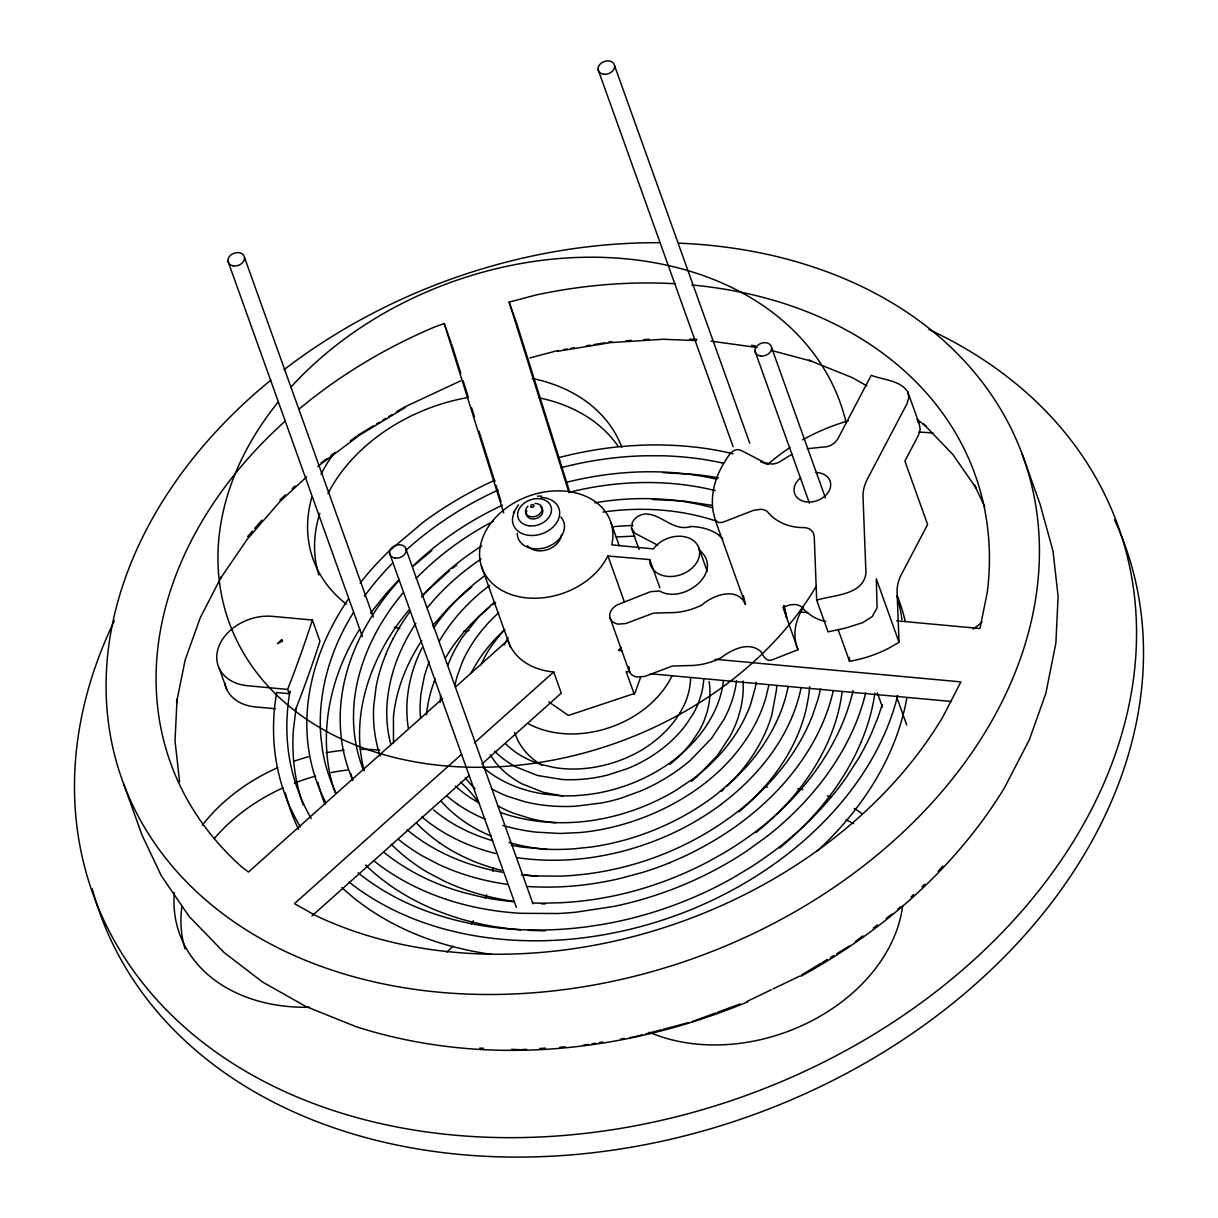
<?xml version="1.0" encoding="UTF-8"?>
<svg xmlns="http://www.w3.org/2000/svg" width="1218" height="1218" viewBox="0 0 1218 1218"><rect width="100%" height="100%" fill="white"/><g stroke="black" fill="none" stroke-linecap="round" stroke-linejoin="round"><path stroke-width="1.5" d="M440.14 702.466L440.611 695.036M649.757 559.595L649.666 560.463A25.639 19.321 -19.7 0 0 682.963 573.861A25.639 19.321 -19.7 0 0 694.519 541.477A25.639 19.321 -19.7 0 0 654.081 548.085L653.564 548.922L611.771 544.827A68.375 51.521 -19.7 0 0 528.536 496.168A68.375 51.521 -19.7 0 0 496.228 586.711A68.375 51.521 -19.7 0 0 607.797 555.987L649.757 559.595L659.851 587.807M628.838 666.505L629.721 672.473A13.824 10.414 -19.7 0 0 637.075 677.025L644.809 676.401L672.321 666.063L688.307 665.561A54.856 41.336 -19.7 0 0 720.858 657.872C731.698 649.727 748.446 640.927 760.717 651.417C763.336 655.71 766.32 662.683 772.73 659.623L798.079 649.696L782.946 607.371L789.873 604.874L794.989 604.478A13.52 10.186 -19.7 0 1 801.444 606.838C807.747 614.176 816.182 619.779 825.834 621.424M296.081 708.145L293.355 730.298A319.953 241.103 -19.7 0 0 292.929 746.801A315.127 237.464 -19.7 0 0 297.968 787.132A316.619 238.591 -19.7 0 0 303.206 804.87M768.741 685.704L765.741 698.173A185.121 139.491 -19.7 0 1 744.974 741.046A182.243 137.329 -19.7 0 1 731.531 758.281C716.062 775.805 697.32 790.269 677.01 801.764A190.297 143.404 -19.7 0 1 632.157 821.541A187.663 141.425 -19.7 0 1 608.376 828.073A181.695 136.918 -19.7 0 1 588.279 831.62A176.26 132.823 -19.7 0 1 580.21 832.518L560.173 833.477L536.544 832.183A194.85 146.83 -19.7 0 1 502.851 825.439M800.972 688.246L800.165 691.976A217.885 164.186 -19.7 0 1 797.105 703.121A216.104 162.847 -19.7 0 1 790.04 721.589A212.145 159.862 -19.7 0 1 778.378 743.284L773.734 750.349A215.586 162.451 -19.7 0 1 757.657 770.796L754.688 774.085A219.012 165.039 -19.7 0 1 738.656 789.888A219.788 165.633 -19.7 0 1 724.512 801.703L720.797 804.519M287.631 689.418C296.659 666.246 304.789 643.713 312.402 620.038L272.467 616.354A44.442 33.495 -19.7 0 0 218.555 647.23A44.442 33.495 -19.7 0 0 247.711 685.749L287.631 689.418L289.153 693.651L276.653 692.509L275.07 703.167A330.078 248.731 -19.7 0 0 273.685 720.417A333.23 251.106 -19.7 0 0 273.548 731.805A335.559 252.857 -19.7 0 0 274.537 748.705A332.057 250.223 -19.7 0 0 280.734 781.469A324.841 244.788 -19.7 0 0 284.053 792.005A327.809 247.026 -19.7 0 0 292.533 812.391L295.015 817.339A331.311 249.66 -19.7 0 0 300.45 827.007M289.153 693.651L290.021 691.215L289.29 695.524A322.618 243.113 -19.7 0 0 287.463 711.236L287.113 716.458A319.542 240.799 -19.7 0 0 286.915 731.988A314.548 237.038 -19.7 0 0 289.305 757.352L290.204 762.331A317.533 239.291 -19.7 0 0 311.214 818.572M295.213 710.581C304.241 687.394 312.371 664.861 319.969 641.186L312.402 620.038M640.546 677.452L634.882 693.331L568.41 715.468L548.724 701.812M385.801 654.431L382.741 662.409A233.719 176.123 -19.7 0 0 378.965 674.437A233.156 175.697 -19.7 0 0 376.149 686.48L373.682 706.425A224.279 169.013 -19.7 0 0 373.469 714.311A228.299 172.042 -19.7 0 0 373.987 726.004A231.816 174.692 -19.7 0 0 375.494 737.499L376.225 741.26A229.395 172.865 -19.7 0 0 377.976 748.72A229.7 173.093 -19.7 0 0 380.153 756.028M462.536 661.481L457.192 676.112A141.653 106.742 -19.7 0 0 454.908 685.901M513.463 512.565L518.457 504.831M680.116 712.697L683.526 706.41A96.694 72.867 -19.7 0 0 690.56 677.695M359.523 629.447C329.332 677.208 316.315 738.443 335.117 792.888M462.368 637.349L478.872 616.689L493.96 602.484M409.903 611.756L407.208 615.516A229.882 173.23 -19.7 0 0 402.123 623.098A232.775 175.407 -19.7 0 0 393.155 638.613M370.5 613.172L386.487 593.12L399.26 579.433M360.102 583.057L367.821 573.632A298.73 225.102 -19.7 0 1 389.136 551.023L423.377 522.08A303.937 229.03 -19.7 0 1 444.966 507.19L456.248 500.263A301.379 227.111 -19.7 0 1 494.812 480.227M498.649 636.496L492.285 644.779A124.617 93.908 -19.7 0 0 484.429 657.659L482.267 662.044A130.752 98.536 -19.7 0 0 480.973 664.998M408.959 610.02C372.008 653.518 349.246 713.9 364.212 770.781M432.42 625.885L449.518 606.762A218.357 164.552 -19.7 0 1 469.006 589.299A222.742 167.856 -19.7 0 1 471.792 587.076M247.635 536.544L252.385 531.078M254.76 528.353L261.87 520.162M938.088 871.418L942.747 866.044M621.15 647.611L618.561 650.382L622.352 650.732M727.222 786.067L737.59 775.196A182.243 137.329 -19.7 0 0 751.034 757.961A185.121 139.491 -19.7 0 0 771.801 715.103L776.429 690.225A169.744 127.92 -19.7 0 0 776.673 685.612M422.159 595.389L449.549 570.663M462.398 594.43L459.399 597.322A201.503 151.854 -19.7 0 0 448.148 609.289A197.118 148.535 -19.7 0 0 433.578 628.214M774.648 816.197L772.121 818.603A253.055 190.693 -19.7 0 1 760.215 829.123M721.635 791.258L723.873 789.188M817.339 850.925L821.008 847.5A319.223 240.585 -19.7 0 0 835.03 833.416A319.999 241.134 -19.7 0 0 847.956 818.785A322.648 243.128 -19.7 0 0 855.98 808.767A317.259 239.063 -19.7 0 0 876.945 777.647A312.036 235.135 -19.7 0 0 885.577 761.6A315.797 237.982 -19.7 0 0 895.108 739.874A318.096 239.702 -19.7 0 0 906.862 697.762M279.973 499.943L285.423 494.889M292.259 488.57L294.984 486.043M306.616 476.847L280.094 501.405L247.361 539.087L220.108 578.961L221.402 576.708L200.178 617.907L185.151 660.019L176.549 702.39L177.036 699.132L175.027 740.909L179.579 781.621M897.62 909.404L900.315 906.908M911.049 896.966L913.728 894.484M921.996 886.841L924.736 884.298M442.682 698.477L248.457 872.058L241.743 866.911A427.305 321.994 -19.7 0 1 285.058 421.23M455.441 687.074L507.906 640.196A68.375 51.521 -19.7 0 0 553.718 671.986L561.285 693.133L481.963 764.021M461.637 754.262L294.482 903.634L315.081 915.266A427.305 321.994 -19.7 0 0 942.686 717.204L960.895 681.882L715.027 659.258M474.381 742.873L553.718 671.986M311.975 915.936L469.204 775.424M696.285 777.389L717.493 755.434L730.1 736.205A148.977 112.269 -19.7 0 0 743.178 690.941L743.132 681.075M412.795 566.507L431.872 550.582M489.743 606.99L486.819 609.365A177.615 133.843 -19.7 0 0 470.742 624.484A183.339 138.152 -19.7 0 0 461.272 635.233A187.983 141.653 -19.7 0 0 445.484 657.933M767.553 835.944L747.654 850.408A284.525 214.414 -19.7 0 1 720.995 866.698L715.453 869.713A290.539 218.936 -19.7 0 1 663.064 892.703L657.035 894.773A287.341 216.53 -19.7 0 1 638.719 900.376A283.429 213.576 -19.7 0 1 613.948 906.39L576.479 912.13A290.858 219.179 -19.7 0 1 557.768 913.515L520.802 913.317A288.377 217.306 -19.7 0 1 445.59 899.143M489.621 585.416L480.76 592.435A177.6 133.828 -19.7 0 0 464.682 607.554L459.81 612.867A185.136 139.507 -19.7 0 0 450.858 623.844A187.694 141.44 -19.7 0 0 442.956 635.217A188.973 142.399 -19.7 0 0 439.424 641.018M492.651 604.615L495.68 602.331M452.426 568.364L456.872 565.015M321.065 462.886L326.728 458.653M330.976 455.456L335.224 452.274M350.403 440.886L356.478 436.333M317.776 466.509L359.828 434.978L405.564 407.284M855.386 941.544L862.877 935.926M873.26 928.146L877.599 924.888M886.262 918.387L892.048 914.048M358.001 435.191L373.393 425.874M376.469 424.001L379.544 422.144M382.65 420.271L385.741 418.383M388.846 416.51L391.937 414.638M396.596 411.821L404.33 407.132L460.541 380.899M801.383 975.116L821.145 963.149M822.668 962.22L827.387 959.373M830.539 957.47L833.675 955.567M836.827 953.664L849.403 946.036M801.094 976.181C882.806 931.207 955.46 868.008 1004.363 788.016L1029.195 740.072L1045.866 693.362L1055.869 643.119L1058.107 596.439L1053.007 550.962L1039.989 503.917L1021.811 453.142M807.214 448.742L822.85 447.052A13.687 10.307 -19.7 0 0 830.493 445.468L834.832 442.667L837.817 438.906L871.235 375.327C883.187 379.94 900.041 380.138 907.73 391.785L919.103 423.514L920.184 429.269L918.433 435.313L904.883 461.074L927.614 524.532L901.518 574.18A51.247 38.611 -19.7 0 0 897.118 592.298L899.036 642.312L888.287 648.463A102.556 77.282 -19.7 0 1 851.915 660.856L849.479 661.191L838.106 629.462M747.091 1001.394L771.39 989.716M773.065 988.909L799.861 976.044M792.126 454.147L779.413 461.926A13.52 10.186 -19.7 0 1 771.877 464.073L764.843 462.703L740.909 450.325C733.434 447.006 728.212 456.019 725.121 461.15A102.556 77.282 -19.7 0 0 713.048 510.921L715.149 519.766L745.446 604.387L743.345 595.556M451.147 342.867L444.205 323.47L434.354 327.109A427.305 321.994 -19.7 0 0 299.4 408.806M691.946 1021.719L715.636 1012.98M717.326 1012.356L740.087 1003.982M747.7 1001.851C624.941 1052.854 484.231 1067.668 356.372 1026.789L305.992 1006.555L262.494 982.012L224.234 952.643L189.247 916.591L161.355 875.833L141.897 834.832L123.703 784.057M568.989 492.635L509.124 302.11L536.438 294.893A427.305 321.994 -19.7 0 1 674.985 283.733M529.921 357.894L558.286 350.419M635.263 1036.685L642.221 1034.843M645.707 1033.93L661.359 1029.789M663.155 1029.317L688.337 1022.663M899.036 642.312L876.321 578.839L877.082 607.828L872.271 616.536L862.77 622.626L845.581 628.077L828.057 631.883L816.699 600.154C833.021 594.902 863.257 595.495 865.952 573.054L863.029 497.081A51.247 38.611 -19.7 0 1 867.429 478.978L907.06 403.584L908.826 397.54L907.73 391.785M563.614 349.536L567.177 348.957M570.74 348.378L574.302 347.785M586.787 345.745L590.38 345.166M593.958 344.572L604.707 342.821M608.284 342.228L611.878 341.649M557.555 351.286L610.462 342.623L663.11 339.274L696.27 340.553M583.239 1045.196L588.507 1044.328M592.024 1043.765L595.541 1043.187M599.058 1042.608L602.575 1042.029M620.708 1039.061L624.347 1038.467M629.813 1037.584L633.451 1036.99M616.201 536.971L631.716 536.224A195.596 147.393 -19.7 0 1 634.806 536.194M626.052 340.736L631.366 340.401M643.82 339.609L649.164 339.274M520.923 1049.703L526.557 1049.337M539.681 1048.5L545.314 1048.135M559.854 1047.221L565.289 1046.871M652.346 499.471L682.811 500.902L711.54 505.303M690.21 526.755C672.93 531.52 661.069 513.509 644.87 513.966A13.824 10.414 -19.7 0 0 635.37 518.289L632.386 522.096L631.487 528.323L639.069 549.47M545.238 930.841L528.384 930.324M662.881 472.614L695.737 474.548A290.326 218.783 -19.7 0 1 718.361 477.882M537.427 496.107L541.568 496.198M541.477 903.817L545.07 903.939M689.51 339.183L696.955 339.472M711.007 341.131L757.002 347.495M479.77 1048.104L483.439 1048.241M511.514 1049.337L519.051 1049.627M800.256 611.969L807.823 612.669M896.722 620.845L979.942 628.503L987.296 592.192A427.305 321.994 -19.7 0 0 691.794 284.982M629.919 671.894L626.143 671.544L634.35 694.458M650.732 673.798L951.441 701.477M275.405 708.754L255.278 706.912A44.442 33.495 -19.7 0 1 224.691 682.811M547.278 849.54L542.604 849.098A194.85 146.83 -19.7 0 1 508.911 842.369M514.209 901.777L510.586 901.427A282.241 212.693 -19.7 0 1 478.765 896.326L463.449 892.505A272.862 205.614 -19.7 0 1 448.65 887.846A270.533 203.863 -19.7 0 1 434.43 882.365A272.512 205.355 -19.7 0 1 416.449 873.778A277.491 209.1 -19.7 0 1 403.752 866.424A281.48 212.115 -19.7 0 1 391.785 858.34A286.154 215.632 -19.7 0 1 384.249 852.57M562.929 795.978L543.715 792.446L522.004 783.859A126.459 95.293 -19.7 0 1 495.01 761.752L490.123 754.871M751.613 345.303L755.206 345.836M771.588 350.51L811.34 361.107L808.965 360.208L852.265 377.626L866.972 385.923M445.605 899.128L440.231 897.255A293.782 221.387 -19.7 0 1 424.549 891.043L419.479 888.775A295.73 222.848 -19.7 0 1 373.698 860.684M657.69 545.177L635.004 533.286L631.487 528.323M699.65 550.277C724.817 572.232 682.811 604.813 659.593 590.974L650.503 591.689L617.693 604.676C612.913 606.945 608.574 612.152 609.99 617.724L628.93 670.616M477.426 802.007L472.142 798.841A169.759 127.92 -19.7 0 1 457.603 788.076L455.41 786.082M439.622 842.826L443.002 845.125A227.69 171.586 -19.7 0 0 460.967 855.493A221.082 166.607 -19.7 0 0 501.588 870.368M916.987 419.342L925.985 426.239L923.564 424.047L952.72 454.344L976.181 488.098L974.491 485.038L984.768 506.673M718.833 535.265L722.837 538.904M917.535 421.017L919.103 423.514M715.149 519.766L718.194 522.415L722.152 522.507L753.257 510.449L760.9 509.276A13.52 10.186 -19.7 0 1 767.355 511.636C776.003 522.37 789.721 527.653 803.317 527.592A13.687 10.307 -19.7 0 1 810.137 529.358L813.091 532.266L814.233 536.072L816.699 600.154M745.446 604.387C737.484 586.239 713.124 594.947 701.918 604.981A54.856 41.336 -19.7 0 1 669.367 612.669L653.381 613.172L625.869 623.509L618.15 624.134A13.824 10.414 -19.7 0 1 610.797 619.581L609.99 617.724M798.079 649.696L796.892 646.88A68.36 51.521 -19.7 0 1 803.438 607.386M897.377 596.028L900.924 605.879A316.01 238.134 -19.7 0 1 905.157 621.043M771.603 347.602L825.408 497.858M896.494 696.391L906.74 725.014M755.008 351.149L809.437 503.186M877.325 692.783L882.456 707.095M614.633 65.833L749.77 443.245M598.038 69.38L733.16 446.793M698.98 548.267L707.186 571.196M611.101 522.964L619.307 545.877M607.873 555.743L624.286 601.585M509.124 302.11L516.691 323.257L569.735 492.026M481.384 566.157L510.433 647.245M406.173 549.668L532.982 903.817M389.562 553.216L516.371 907.364M244.529 257.516L373.256 617.039M227.933 261.063L362.416 636.679M219.21 668.347L226.792 689.51M451.771 344.633L460.846 373.5M463.114 380.701L468.214 396.946M471.61 407.771L474.441 416.784M478.978 431.218L494.843 481.719M495.985 485.327L501.085 501.557M444.205 323.47L503.719 512.869M408.456 728.851L407.954 725.608A196.296 147.926 -19.7 0 1 407.299 698.995A197.895 149.129 -19.7 0 1 409.903 681.989A199.63 150.438 -19.7 0 1 411.577 675.153A196.189 147.835 -19.7 0 1 414.805 664.921L416.054 661.511A197.118 148.535 -19.7 0 1 421.976 648.006M322.496 749.862L320.836 736.357A290.508 218.92 -19.7 0 1 321.202 704.034A290.295 218.753 -19.7 0 1 324.034 685.262A288.818 217.641 -19.7 0 1 330.261 661.739A281.921 212.434 -19.7 0 1 346.384 624.59L348.957 620.038A280.703 211.536 -19.7 0 1 353.448 612.502M393.49 742.782L393.444 716.884A219.347 165.283 -19.7 0 1 397.175 695.478A222.727 167.84 -19.7 0 1 421.778 640.561M783.798 605.559L786.721 617.968L783.981 605.529M849.327 657.446L849.479 661.191M815.938 472.538A18.803 14.174 -19.7 0 1 829.047 490.915A18.803 14.174 -19.7 0 1 801.155 500.431A18.803 14.174 -19.7 0 1 800.789 477.7M690.271 526.496A54.856 41.336 -19.7 0 1 718.894 535.006M678.67 243.143A478.583 360.635 -19.7 0 1 994.634 715.864A478.583 360.635 -19.7 0 1 288.651 952.978A478.583 360.635 -19.7 0 1 270.883 380.092M284.068 369.663A478.583 360.635 -19.7 0 1 660.141 242.702M561.452 534.93A18.803 14.174 -19.7 0 1 547.095 549.729A18.803 14.174 -19.7 0 1 527.364 545.679M349.048 882.03A325.313 245.153 -19.7 0 0 358.442 889.11A329.134 248.015 -19.7 0 0 389.242 907.821A329.256 248.122 -19.7 0 0 411.76 918.113A323.714 243.935 -19.7 0 0 429.573 924.614A320.882 241.803 -19.7 0 0 448.087 930.05L460.785 933.064A326.866 246.31 -19.7 0 0 493.549 938.439A326.317 245.899 -19.7 0 0 520.619 940.509A325.221 245.077 -19.7 0 0 541.264 940.753A322.785 243.235 -19.7 0 0 555.134 940.281A319.451 240.722 -19.7 0 0 569.08 939.322A324.155 244.27 -19.7 0 0 631.853 928.847A322.846 243.28 -19.7 0 0 686.236 911.566A315.538 237.784 -19.7 0 0 699.391 906.116A322.207 242.808 -19.7 0 0 712.332 900.239A321.978 242.641 -19.7 0 0 784.011 856.848A316.117 238.21 -19.7 0 0 810.061 835.137L814.949 830.569A319.223 240.555 -19.7 0 0 828.956 816.486A319.999 241.134 -19.7 0 0 841.897 801.87A322.648 243.128 -19.7 0 0 849.92 791.837A317.259 239.063 -19.7 0 0 870.885 760.717A312.036 235.135 -19.7 0 0 879.518 744.67A315.797 237.982 -19.7 0 0 889.049 722.959A318.096 239.702 -19.7 0 0 897.696 695.508M358.092 872.788A315.599 237.83 -19.7 0 0 362.264 876.077A315.614 237.845 -19.7 0 0 379.94 888.364A312.097 235.181 -19.7 0 0 394.175 896.615L399.093 899.173A312.234 235.287 -19.7 0 0 430.319 912.48A314.823 237.236 -19.7 0 0 464.043 922.148A310.788 234.206 -19.7 0 0 511.941 929.151A313.422 236.185 -19.7 0 0 530.53 929.989A312.31 235.348 -19.7 0 0 587.32 926.731L600.017 924.843A306.906 231.283 -19.7 0 0 631.579 918.281A309.555 233.277 -19.7 0 0 686.922 900.148A308.611 232.562 -19.7 0 0 704.674 892.413L710.49 889.658A303.282 228.542 -19.7 0 0 733.175 877.736L749.527 867.932A307.849 231.983 -19.7 0 0 770.309 853.772A308.352 232.364 -19.7 0 0 785.077 842.399L789.827 838.471A305.474 230.202 -19.7 0 0 803.545 826.322L807.93 822.165A302.506 227.964 -19.7 0 0 828.347 800.485A301.425 227.142 -19.7 0 0 835.792 791.472A306.982 231.329 -19.7 0 0 846.145 777.632L858.37 758.677A303.038 228.36 -19.7 0 0 871.022 734.363L877.127 719.534A305.079 229.898 -19.7 0 0 882.106 704.613M896.905 595.648A316.01 238.134 -19.7 0 1 902.005 619.673M760.793 461.911A310.423 233.932 -19.7 0 1 767.827 464.484M733.008 453.766A308.032 232.12 -19.7 0 0 723.934 451.726A305.794 230.43 -19.7 0 0 692.783 446.869A309.829 233.475 -19.7 0 0 667.083 445.118A309.418 233.171 -19.7 0 0 640.927 445.24L634.334 445.575A305.048 229.882 -19.7 0 0 594.628 449.99A304.058 229.121 -19.7 0 0 568.243 455.273A306.357 230.857 -19.7 0 0 558.423 457.724M723.538 463.266A291.711 219.819 -19.7 0 0 686.023 457.237A294.528 221.95 -19.7 0 0 662.714 455.791L644.961 455.776A294.117 221.63 -19.7 0 0 621.073 457.161A290.173 218.661 -19.7 0 0 609.091 458.47A288.285 217.246 -19.7 0 0 597.094 460.16A291.711 219.819 -19.7 0 0 567.238 466.159A295.578 222.727 -19.7 0 0 561.315 467.651M325.708 802.464A300.328 226.32 -19.7 0 1 314.472 774.983A296.674 223.564 -19.7 0 1 307.621 740.818A290.752 219.103 -19.7 0 1 306.951 730.739A295.167 222.422 -19.7 0 1 307.012 715.423C308.443 684.775 317.426 654.736 331.418 627.498A302.764 228.147 -19.7 0 1 342.897 607.401A304.317 229.319 -19.7 0 1 348.576 598.769M335.818 792.492A276.851 208.628 -19.7 0 1 322.45 749.877M364.426 596.211A283.535 213.668 -19.7 0 1 366.572 593.303A287.006 216.286 -19.7 0 1 376.819 580.407L380.427 576.19A289.427 218.098 -19.7 0 1 391.861 563.827M406.249 549.988A289.427 218.098 -19.7 0 1 430.989 529.693A291.452 219.636 -19.7 0 1 470.985 503.795A291.209 219.453 -19.7 0 1 487.048 495.345A288.011 217.032 -19.7 0 1 498.01 490.108M532.51 902.964A282.241 212.693 -19.7 0 0 543.624 903.162L560.417 902.751A275.542 207.639 -19.7 0 0 582.965 900.894A273.776 206.299 -19.7 0 0 599.88 898.503L611.131 896.418A267.884 201.868 -19.7 0 0 639.024 889.597A271.888 204.883 -19.7 0 0 650.031 886.232L660.948 882.517A274.979 207.212 -19.7 0 0 677.056 876.305A279.013 210.257 -19.7 0 0 708.16 861.735L723.035 853.437A274.339 206.74 -19.7 0 0 751.141 834.969A266.575 200.879 -19.7 0 0 772.577 817.841L780.586 810.579A265.082 199.752 -19.7 0 0 791.928 799.282L795.537 795.43A269.878 203.376 -19.7 0 0 805.798 783.57A272.436 205.309 -19.7 0 0 815.223 771.375L818.176 767.233A275.77 207.806 -19.7 0 0 831.407 746.086L835.974 737.453A273.563 206.147 -19.7 0 0 843.846 720.005A268.98 202.69 -19.7 0 0 848.611 706.79A266.925 201.153 -19.7 0 0 851.215 697.944L852.341 693.529A258.277 194.621 -19.7 0 0 853.042 690.591M767.553 835.959A282.789 213.104 -19.7 0 0 806.818 799.419A289.29 218.007 -19.7 0 0 818.085 786.234A289.899 218.464 -19.7 0 0 840.466 754.018L843.206 749.283A286.504 215.906 -19.7 0 0 855.006 725.243A281.388 212.054 -19.7 0 0 858.842 715.499A277.704 209.268 -19.7 0 0 863.592 700.822A273.167 205.857 -19.7 0 0 865.724 692.646M715.149 490.595A259.206 195.322 -19.7 0 0 695.63 486.515A262.281 197.651 -19.7 0 0 633.939 482.815A258.064 194.469 -19.7 0 0 618.105 483.896A255.019 192.17 -19.7 0 0 570.587 491.95M716.793 479.237A275.557 207.654 -19.7 0 0 694.96 475.081A274.004 206.481 -19.7 0 0 672.427 472.584A272.71 205.507 -19.7 0 0 660.963 471.96A270.366 203.741 -19.7 0 0 631.868 472.279A273.045 205.751 -19.7 0 0 614.253 473.726A273.669 206.223 -19.7 0 0 567.314 482.115M407.056 829.732A248.716 187.42 -19.7 0 0 420.377 839.811A251.03 189.171 -19.7 0 0 431.157 846.647L434.887 848.779A241.91 182.289 -19.7 0 0 462.794 861.598A239.672 180.599 -19.7 0 0 475.644 865.891A241.971 182.335 -19.7 0 0 488.92 869.454A243.874 183.781 -19.7 0 0 498.01 871.418A246.341 185.638 -19.7 0 0 502.608 872.271M398.682 839.537A257.226 193.829 -19.7 0 0 409.827 847.926A253.664 191.15 -19.7 0 0 421.778 855.569L438.891 864.536A260.119 196.007 -19.7 0 0 466.722 875.27A261.094 196.753 -19.7 0 0 491.57 881.649A256.633 193.388 -19.7 0 0 507.053 884.329M352.672 780.007A261.337 196.935 -19.7 0 1 340.294 724.314A263.103 198.275 -19.7 0 1 344.024 683.237A264.671 199.447 -19.7 0 1 348.987 664.815L350.54 660.217A269.954 203.436 -19.7 0 1 355.915 646.484A266.483 200.803 -19.7 0 1 362.37 632.903A264.458 199.28 -19.7 0 1 391.343 589.375A268.097 202.021 -19.7 0 1 398.453 581.123M362.949 768.847A251.213 189.308 -19.7 0 1 357.209 750.014A249.203 187.8 -19.7 0 1 353.479 718.346L353.631 710.201A246.934 186.08 -19.7 0 1 354.666 697.899A249.934 188.333 -19.7 0 1 356.691 685.506L357.574 681.364A254.09 191.47 -19.7 0 1 363.573 660.674A254.912 192.094 -19.7 0 1 372.175 640.166A252.004 189.901 -19.7 0 1 380.869 624.042L385.801 616.125A250.466 188.744 -19.7 0 1 402.899 593.09M416.099 578.474A258.566 194.85 -19.7 0 1 423.209 571.409A256.77 193.495 -19.7 0 1 442.317 554.632A253.999 191.393 -19.7 0 1 450.477 548.283A254.212 191.576 -19.7 0 1 467.59 536.316A251.517 189.536 -19.7 0 1 476.527 530.713A249.705 188.166 -19.7 0 1 485.693 525.369A253.572 191.089 -19.7 0 1 493.503 521.137M413.846 565.228A271.553 204.639 -19.7 0 1 422.113 557.6A268.569 202.386 -19.7 0 1 502.44 505.181M521.35 874.889A246.341 185.638 -19.7 0 0 535.737 875.986L560.113 876.138A241.088 181.665 -19.7 0 0 599.652 872.073L604.6 871.19A238.987 180.097 -19.7 0 0 619.353 868.053A239.642 180.584 -19.7 0 0 643.637 861.263A234.769 176.915 -19.7 0 0 653.183 858.005A233.765 176.153 -19.7 0 0 676.477 848.535A236.688 178.361 -19.7 0 0 685.521 844.257A242.23 182.533 -19.7 0 0 743.193 807.245A241.484 181.969 -19.7 0 0 754.018 797.927L764.188 788.198A234.084 176.397 -19.7 0 0 773.658 778.104L779.566 771.161A228.649 172.301 -19.7 0 0 790.33 756.896A231.831 174.692 -19.7 0 0 799.678 742.158L801.794 738.413A237.282 178.802 -19.7 0 0 809.285 723.264A237.632 179.061 -19.7 0 0 812.467 715.605L817.689 700.198A235.394 177.386 -19.7 0 0 820.567 688.612M669.565 862.816A250.832 189.018 -19.7 0 1 643.104 872.271L621.347 878.163A257.942 194.378 -19.7 0 1 604.889 881.665A256.419 193.22 -19.7 0 1 582.843 885.014A254.714 191.942 -19.7 0 1 544.431 887.115L533.606 886.826A253.816 191.272 -19.7 0 1 528.231 886.521M669.489 862.755A248.457 187.222 -19.7 0 0 694.899 851.138A253.77 191.241 -19.7 0 0 714.311 840.42A254.882 192.079 -19.7 0 0 754.17 812.208A253.055 190.693 -19.7 0 0 766.061 801.688L769.852 798.064A246.112 185.456 -19.7 0 0 780.692 786.919A248.35 187.146 -19.7 0 0 805.296 755.282A251.213 189.292 -19.7 0 0 815.146 738.687L817.339 734.469A250.832 189.018 -19.7 0 0 826.626 713.169L828.149 708.876A244.788 184.466 -19.7 0 0 833.066 691.641M715.849 520.969A232.303 175.057 -19.7 0 0 703.669 517.33L699.513 516.265A231.694 174.6 -19.7 0 0 678.213 512.047A231.801 174.676 -19.7 0 0 669.458 510.905L665.043 510.449A224.751 169.363 -19.7 0 0 651.645 509.535A221.219 166.699 -19.7 0 0 633.527 509.429L628.975 509.596A219.682 165.541 -19.7 0 0 602.986 512.078M712.515 507.739A241.925 182.304 -19.7 0 0 693.773 503.323A243.219 183.279 -19.7 0 0 664.434 499.38A240.357 181.132 -19.7 0 0 654.401 498.817A238.987 180.081 -19.7 0 0 649.346 498.664A234.328 176.58 -19.7 0 0 608.421 500.811L603.275 501.496A239.322 180.34 -19.7 0 0 594.704 502.836M492.727 840.709A209.45 157.822 -19.7 0 1 478.035 835.746A203.147 153.087 -19.7 0 1 460.8 827.996A205.157 154.595 -19.7 0 1 439.165 814.34A214.642 161.735 -19.7 0 1 433.547 809.894M495.528 853.453A221.082 166.607 -19.7 0 1 451.193 836.644A227.69 171.586 -19.7 0 1 436.942 828.194L433.562 825.895A224.98 169.53 -19.7 0 1 421.854 816.882M390.887 744.624A208.674 157.244 -19.7 0 1 388.649 734.652A209.938 158.203 -19.7 0 1 389.593 685.704A222.392 167.597 -19.7 0 1 395.408 664.236A224.356 169.074 -19.7 0 1 401.118 650.031A222.696 167.825 -19.7 0 1 412.247 629.097A218.92 164.978 -19.7 0 1 415.871 623.418M385.801 654.386A233.156 175.697 -19.7 0 1 393.155 638.567M427.229 607.873A212.967 160.487 -19.7 0 1 428.995 605.711L434.491 599.302A212.678 160.258 -19.7 0 1 443.337 589.954A219.027 165.054 -19.7 0 1 469.996 566.888A221.95 167.262 -19.7 0 1 481.034 559.016M421.611 597.094A230.05 173.367 -19.7 0 1 428.005 590.014A232.486 175.194 -19.7 0 1 438.267 579.692L445.514 573.069A236.992 178.589 -19.7 0 1 460.922 560.432A236.536 178.239 -19.7 0 1 477.456 548.739A232.333 175.072 -19.7 0 1 481.749 545.969M517.711 857.746A222.818 167.901 -19.7 0 0 531.429 859.314L540.716 859.938A223.412 168.358 -19.7 0 0 559.549 860.182A222.62 167.749 -19.7 0 0 569.05 859.786A218.372 164.567 -19.7 0 0 578.58 859.04A213.987 161.248 -19.7 0 0 592.907 857.305L597.688 856.543A220.214 165.937 -19.7 0 0 640.105 846.084A218.083 164.339 -19.7 0 0 720.858 804.58M511.24 845.216A213.713 161.05 -19.7 0 0 524.029 847.317L548.694 849.342A210.577 158.675 -19.7 0 0 573.952 848.824L590.928 847.043A199.097 150.027 -19.7 0 0 624.636 840.055A204.259 153.925 -19.7 0 0 649.255 831.94A207.639 156.467 -19.7 0 0 715.895 794.912L734.484 779.033L745.583 767.675A198.991 149.951 -19.7 0 0 760.078 749.649A203.086 153.042 -19.7 0 0 768.284 737.103A205.994 155.234 -19.7 0 0 785.412 698.051A203.102 153.057 -19.7 0 0 788.213 686.51M612.471 526.8A206.481 155.6 -19.7 0 1 632.979 525.537M500.476 812.482A179.35 135.152 -19.7 0 0 526.009 819.349A178.422 134.452 -19.7 0 0 539.452 821.419A175.285 132.077 -19.7 0 0 560.189 822.698L567.207 822.652A166.12 125.18 -19.7 0 0 595.495 819.958L602.56 818.679A174.524 131.514 -19.7 0 0 675.883 790.36L693.255 778.713A161.552 121.739 -19.7 0 0 708.906 765.665L718.255 756.271A170.627 128.575 -19.7 0 0 750.669 704.141L755.251 687.759A157.716 118.846 -19.7 0 0 756.211 682.324M485.464 819.303A194.85 146.83 -19.7 0 1 478.857 816.38A192.094 144.759 -19.7 0 1 466.281 809.772A188.257 141.867 -19.7 0 1 457.481 804.154M457.466 804.169A186.811 140.77 -19.7 0 1 446.686 795.78M420.636 718.392A177.052 133.417 -19.7 0 1 420.058 706.729L420.773 694.854L424.26 676.812A185.943 140.116 -19.7 0 1 429.284 661.755M462.307 594.369A200.787 151.306 -19.7 0 1 485.19 575.414M491.448 788.701A148.276 111.736 -19.7 0 0 507.373 796.252L524.775 801.749A158.127 119.166 -19.7 0 0 575.749 806.209L602.118 802.906A144.44 108.844 -19.7 0 0 621.591 797.988L640.424 791.091A153.24 115.466 -19.7 0 0 690.21 760.458L711.434 738.519L724.04 719.275A148.977 112.269 -19.7 0 0 736.54 680.679M482.572 766.914A137.467 103.591 -19.7 0 0 486.256 770.02A141.73 106.803 -19.7 0 0 494.188 775.729A144.957 109.239 -19.7 0 0 542.558 793.847L559.001 795.659A134.65 101.459 -19.7 0 0 575.901 795.674M447.935 664.952A166.912 125.789 -19.7 0 1 462.368 637.349M462.566 661.481A153.148 115.405 -19.7 0 1 498.725 612.669M575.916 795.598A137.938 103.941 -19.7 0 0 662.394 767.949A134.406 101.277 -19.7 0 0 707.597 723.903M723.385 680.999A130.478 98.323 -19.7 0 1 707.475 723.873M505.774 743.924A110.305 83.129 -19.7 0 0 541.812 764.599L553.672 767.416A101.901 76.78 -19.7 0 0 570.329 769.015A106.042 79.901 -19.7 0 0 612.974 762.788A103.697 78.15 -19.7 0 0 625.215 758.357L633.04 754.779A97.577 73.537 -19.7 0 0 644.124 748.552M494.63 751.217A126.459 95.293 -19.7 0 0 515.945 766.929L537.656 775.531L561.848 779.459A121.495 91.563 -19.7 0 0 607.736 775.029L627.468 768.619A110.655 83.387 -19.7 0 0 641.429 762.118L645.875 759.667A116.715 87.955 -19.7 0 0 685.719 725.091L693.057 714.022A106.21 80.038 -19.7 0 0 698.523 702.588L701.096 694.884A112.528 84.788 -19.7 0 0 703.73 679.492M498.664 636.496A131.727 99.267 -19.7 0 1 504.617 629.843M680.07 712.697A101.459 76.445 -19.7 0 1 644.109 748.522M285.377 793.04A332.057 250.223 -19.7 0 0 288.377 803.697A324.841 244.788 -19.7 0 0 292 814.126A327.809 247.026 -19.7 0 0 298.593 829.321M341.953 887.587A325.313 245.153 -19.7 0 0 364.502 906.025A329.134 248.015 -19.7 0 0 395.302 924.751A329.256 248.122 -19.7 0 0 423.666 937.327A323.714 243.935 -19.7 0 0 435.633 941.544A320.882 241.803 -19.7 0 0 454.147 946.98L466.844 949.994A326.866 246.31 -19.7 0 0 491.296 954.303M317.883 782.352A298.547 224.98 -19.7 0 0 320.547 791.913A299.795 225.924 -19.7 0 0 324.932 804.367M365.537 865.008A287.387 216.56 -19.7 0 0 371.825 870.885A290.737 219.088 -19.7 0 0 379.757 877.599A295.73 222.848 -19.7 0 0 425.554 905.69L430.609 907.973A293.782 221.387 -19.7 0 0 446.29 914.185L451.665 916.043A288.377 217.306 -19.7 0 0 520.802 929.836M812.878 816.349A282.789 213.104 -19.7 0 1 779.535 848.109M812.893 816.349A289.29 218.007 -19.7 0 0 824.144 803.164A289.899 218.464 -19.7 0 0 846.525 770.933L849.266 766.198A286.504 215.875 -19.7 0 0 861.035 742.158M861.065 742.158A281.388 212.054 -19.7 0 0 864.902 732.429A277.704 209.268 -19.7 0 0 869.652 717.752A273.167 205.857 -19.7 0 0 874.859 693.24M352.702 780.494A261.337 196.935 -19.7 0 1 350.769 773.43M391.206 844.196A262.662 197.925 -19.7 0 0 401.209 853.514L404.741 856.467A257.226 193.829 -19.7 0 0 419.784 867.49A253.664 191.15 -19.7 0 0 427.838 872.499L444.951 881.451A260.119 196.007 -19.7 0 0 472.782 892.185A261.094 196.753 -19.7 0 0 497.629 898.58A256.633 193.388 -19.7 0 0 513.113 901.259M758.86 830.265A254.882 192.079 -19.7 0 1 756.089 832.518M775.912 814.994A246.112 185.456 -19.7 0 0 786.752 803.85A248.35 187.146 -19.7 0 0 811.355 772.212A251.213 189.292 -19.7 0 0 821.206 755.602L823.398 751.399A250.832 189.018 -19.7 0 0 832.686 730.084L834.208 725.791A244.788 184.466 -19.7 0 0 840.07 704.263A243.889 183.796 -19.7 0 0 842.14 691.367M439.652 842.795A224.98 169.53 -19.7 0 1 416.389 822.972M523.77 874.676A226.548 170.718 -19.7 0 0 528.308 875.285A222.818 167.901 -19.7 0 0 537.488 876.244M738.945 811.843A219.788 165.633 -19.7 0 0 744.716 806.818A219.012 165.039 -19.7 0 0 760.748 791.015L763.716 787.726A215.586 162.451 -19.7 0 0 779.794 767.279L784.438 760.215A212.145 159.862 -19.7 0 0 796.1 738.519A216.104 162.847 -19.7 0 0 803.164 720.051A217.885 164.186 -19.7 0 0 806.225 708.891L808.371 697.762A211.688 159.528 -19.7 0 0 809.635 686.678M440.916 800.926A186.582 140.603 -19.7 0 0 478.491 830.158A192.094 144.759 -19.7 0 0 491.524 836.233M475.005 788.762A162.359 122.348 -19.7 0 1 465.337 777.891M497.507 805.631A148.276 111.736 -19.7 0 0 513.433 813.182L530.85 818.663A158.127 119.166 -19.7 0 0 555.743 822.759M695.067 778.393A153.24 115.466 -19.7 0 1 691.398 781.408M669.763 764.432A116.715 87.955 -19.7 0 0 691.778 742.021L699.117 730.937A106.21 80.038 -19.7 0 0 704.583 719.518L707.156 711.799A112.528 84.788 -19.7 0 0 709.12 681.471M470.894 673.569A153.133 115.405 -19.7 0 1 504.785 629.599M426.528 714.753A174.25 131.3 -19.7 0 1 427.685 705.77A180.675 136.157 -19.7 0 1 430.319 693.727A184.481 139.019 -19.7 0 1 434.202 681.684M434.202 681.684A187.983 141.653 -19.7 0 1 435.359 678.685M542.391 765.391A93.147 70.202 -19.7 0 1 514.712 732.505M671.788 676.325A93.147 70.202 -19.7 0 1 528.81 723.949M504.069 645.19A93.147 70.202 -19.7 0 1 508.18 637.806M290.95 387.111A324.704 244.696 -19.7 0 1 614.618 257.942A324.704 244.696 -19.7 0 1 845.992 422.007M816.319 586.132A324.704 244.696 -19.7 0 1 368.887 749.999A324.704 244.696 -19.7 0 1 278.252 401.925M928.923 329.484A544.568 410.359 -19.7 0 1 1053.585 871.144A544.568 410.359 -19.7 0 1 361.152 1118.794A544.568 410.359 -19.7 0 1 114.34 620.815M1114.47 519.705A544.568 410.359 -19.7 0 1 752.694 1115.033A544.568 410.359 -19.7 0 1 92.263 888.896M493.427 867.703A164.186 123.734 -19.7 0 1 492.894 871.449M486.606 894.88A164.186 123.734 -19.7 0 1 485.297 898.184M473.376 920.762A164.186 123.734 -19.7 0 1 471.305 923.883M452.974 946.142A164.186 123.734 -19.7 0 1 446.899 952.065M309.722 1007.24A164.186 123.734 -19.7 0 1 174.341 892.672M202.371 825.149A164.186 123.734 -19.7 0 1 277.811 767.629M293.721 761.341A164.186 123.734 -19.7 0 1 308.717 756.683M326.119 752.739A164.186 123.734 -19.7 0 1 344.009 750.242M360.239 749.359A164.186 123.734 -19.7 0 1 379.879 750.121M460.389 782.123A164.186 123.734 -19.7 0 1 479.085 803.606M185.045 948.868A164.186 123.734 -19.7 0 1 181.924 906.496M214.14 838.684A164.186 123.734 -19.7 0 1 283.094 787.833M294.314 783.128A164.186 123.734 -19.7 0 1 315.69 776.125M331.311 772.516A164.186 123.734 -19.7 0 1 347.343 770.065M469.037 630.543A164.186 123.734 -19.7 0 1 463.616 631.289M399.748 628.549A164.186 123.734 -19.7 0 1 394.267 627.209M346.262 604.082A164.186 123.734 -19.7 0 1 311.854 497.188M321.004 474.152A164.186 123.734 -19.7 0 1 333.549 453.933M532.296 378.448A164.186 123.734 -19.7 0 1 621.789 447.204M318.857 575.033A164.186 123.734 -19.7 0 1 319.832 513.296M327.962 493.594A164.186 123.734 -19.7 0 1 467.849 397.51M539.254 397.89A164.186 123.734 -19.7 0 1 617.861 445.91M902.675 905.537A164.186 123.734 -19.7 0 1 808.935 1022.267A164.186 123.734 -19.7 0 1 649.316 1032.24M763.853 787.178A164.186 123.734 -19.7 0 1 767.492 787.056M797.76 788.792A164.186 123.734 -19.7 0 1 802.89 789.599M827.387 795.856A164.186 123.734 -19.7 0 1 830.767 797.074M854.336 808.508A164.186 123.734 -19.7 0 1 861.963 813.639M845.962 819.866A164.186 123.734 -19.7 0 1 853.666 823.596M982.119 622.048A164.186 123.734 -19.7 0 1 973.182 629.067M767.919 464.347A164.186 123.734 -19.7 0 1 789.995 447.539M802.647 439.865A164.186 123.734 -19.7 0 1 848.261 420.834M919.072 432.116A164.186 123.734 -19.7 0 1 933.247 433.136M560.874 517.056A24.208 18.255 -19.7 0 1 547.43 546.912A24.208 18.255 -19.7 0 1 517.269 533.332M540.35 506.673A8.541 6.44 -19.7 0 1 541.264 515.229A8.541 6.44 -19.7 0 1 530.515 518.624A8.541 6.44 -19.7 0 1 526.831 510.936M535.037 503.445A8.541 6.44 -19.7 0 1 541.614 511.362A8.541 6.44 -19.7 0 1 529.282 516.356A8.541 6.44 -19.7 0 1 527.942 506.307M541.203 497.492A24.208 18.255 -19.7 0 1 558.712 518.579A24.208 18.255 -19.7 0 1 527.744 535.204A24.208 18.255 -19.7 0 1 514.651 511.743M281.693 639.617L277.369 643.728L282.53 641.125L281.693 639.617M233.475 265.92A8.541 6.44 -19.7 0 0 244.422 256.876A8.541 6.44 -19.7 0 0 230.796 255.08A8.541 6.44 -19.7 0 0 233.475 265.92M395.119 558.072A8.541 6.44 -19.7 0 0 406.051 549.029A8.541 6.44 -19.7 0 0 392.424 547.217A8.541 6.44 -19.7 0 0 395.119 558.072M603.58 74.237A8.541 6.44 -19.7 0 0 614.527 65.193A8.541 6.44 -19.7 0 0 600.9 63.397A8.541 6.44 -19.7 0 0 603.58 74.237M760.565 356.006A8.541 6.44 -19.7 0 0 771.496 346.963A8.541 6.44 -19.7 0 0 757.87 345.151A8.541 6.44 -19.7 0 0 760.565 356.006M531.779 507.251A1.705 1.294 -19.7 0 0 533.926 505.409A1.705 1.294 -19.7 0 0 531.185 505.105A1.705 1.294 -19.7 0 0 531.779 507.251M529.343 525.795A17.372 13.093 -19.7 0 0 551.145 507.084A17.372 13.093 -19.7 0 0 523.222 503.932A17.372 13.093 -19.7 0 0 529.343 525.795"/></g></svg>
